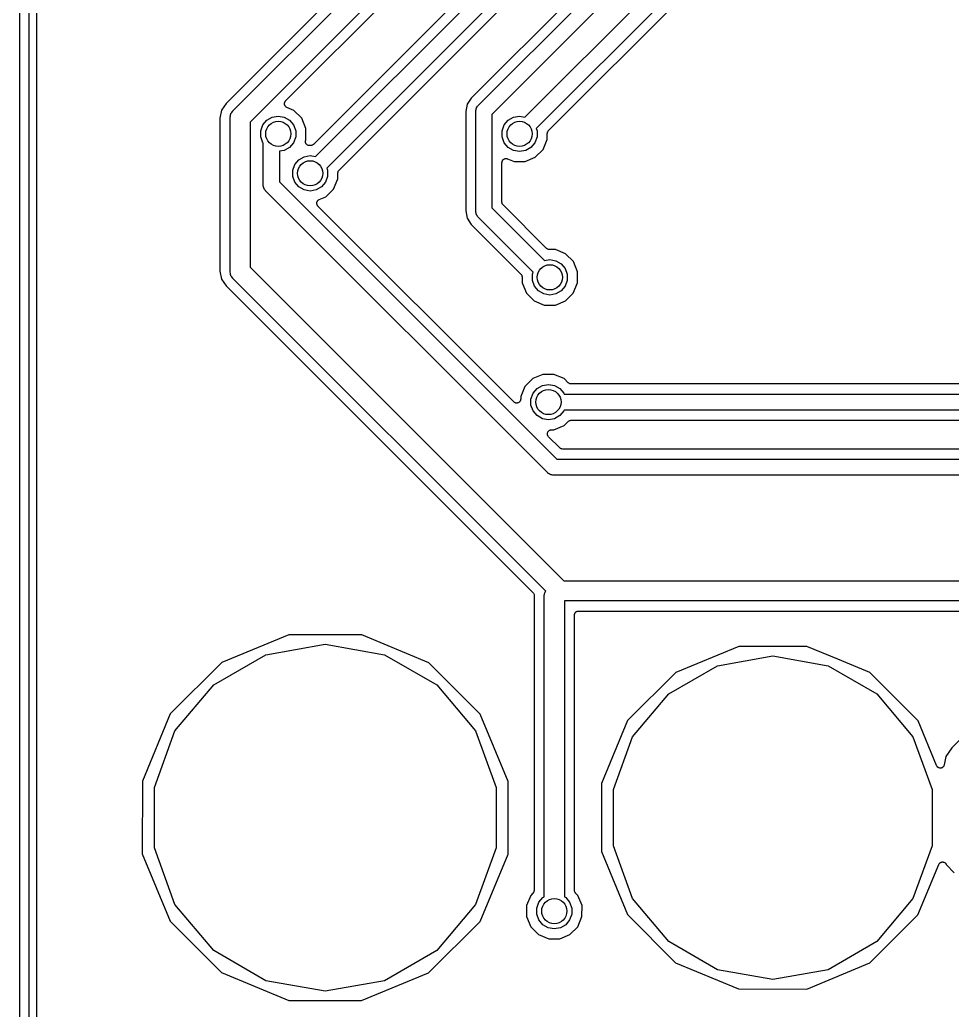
# Model space of a CAD drawing. Extents: x 51 to 137, y -158 to -25.
# Drawn here: x 50.69 to 74.19, y -116.47 to -91.5 of the extents above; entities that cross this region are included whole.
import ezdxf

# ---------------------------------------------------------------- set-up
doc = ezdxf.new("R2010")
doc.units = 0
doc.header["$MEASUREMENT"] = 0
doc.layers.add('BLACK', color=7, linetype='CONTINUOUS')

msp = doc.modelspace()

# ---------------------------------------------------------------- linework, layer by layer
at = {"layer": 'Black'}
for p, q in [((50.6857, -119.921), (50.6857, -28.1813)), ((50.9143, -28.1913), (50.9143, -119.916)), ((51.1175, -119.88), (51.1175, -28.2226)), ((60.3234, -89.1663), (55.8872, -93.6025)), ((56.0597, -93.7892), (60.5968, -89.2521)), ((60.8666, -89.7007), (56.4933, -94.074)), ((57.3867, -93.5398), (60.9071, -90.0194)), ((62.7111, -90.0138), (58.0865, -94.6384)), ((58.1398, -94.9443), (62.9949, -90.0892)), ((63.3418, -90.3171), (58.4243, -95.2345)), ((63.4203, -93.9488), (67.1984, -90.1707)), ((58.7331, -95.285), (63.5143, -90.5038)), ((67.4263, -90.5176), (63.7048, -94.239)), ((64.6586, -90.8776), (62.067, -93.4692)), ((64.0136, -94.2895), (67.5017, -90.8014)), ((62.2395, -93.6559), (64.9424, -90.953)), ((65.2893, -91.1809), (62.5864, -93.8838)), ((55.8872, -93.6025), (55.7718, -93.7752)), ((57.3573, -93.6028), (57.3591, -93.5963)), ((57.3583, -93.6138), (57.3573, -93.6028)), ((57.3578, -93.6248), (57.3583, -93.6138)), ((57.3598, -93.6312), (57.3578, -93.6248)), ((57.3591, -93.5963), (57.3594, -93.5896)), ((57.3594, -93.5896), (57.3636, -93.5794)), ((57.3604, -93.6379), (57.3598, -93.6312)), ((57.3636, -93.5794), (57.3665, -93.5687)), ((57.3665, -93.5687), (57.3703, -93.5632)), ((57.3703, -93.5632), (57.3729, -93.557)), ((57.3729, -93.557), (57.3804, -93.5488)), ((57.3804, -93.5488), (57.3867, -93.5398)), ((61.9626, -93.6254), (61.926, -93.8096)), ((62.067, -93.4692), (61.9626, -93.6254)), ((55.7718, -93.7752), (55.7313, -93.9788)), ((55.9949, -93.9146), (56.0006, -93.8819)), ((56.0006, -93.8819), (56.0062, -93.8722)), ((56.0062, -93.8722), (56.0091, -93.8615)), ((56.0091, -93.8615), (56.0281, -93.8343)), ((56.0281, -93.8343), (56.0447, -93.8055)), ((56.0447, -93.8055), (56.0533, -93.7983)), ((56.0533, -93.7983), (56.0597, -93.7892)), ((57.3651, -93.6479), (57.3604, -93.6379)), ((57.3684, -93.6585), (57.3651, -93.6479)), ((57.3725, -93.6638), (57.3684, -93.6585)), ((57.3753, -93.6699), (57.3725, -93.6638)), ((57.3831, -93.6777), (57.3753, -93.6699)), ((57.3899, -93.6865), (57.3831, -93.6777)), ((57.3955, -93.6901), (57.3899, -93.6865)), ((57.4003, -93.6949), (57.3955, -93.6901)), ((57.4103, -93.6995), (57.4003, -93.6949)), ((57.4196, -93.7055), (57.4103, -93.6995)), ((57.5976, -93.7794), (57.4196, -93.7055)), ((57.7939, -93.976), (57.5976, -93.7794)), ((61.926, -93.8096), (61.926, -96.3148)), ((62.18, -93.7996), (62.1816, -93.7908)), ((62.18, -96.3248), (62.18, -93.7996)), ((62.1808, -93.7819), (62.1876, -93.7563)), ((62.1816, -93.7908), (62.1808, -93.7819)), ((62.1876, -93.7563), (62.1923, -93.7301)), ((62.1923, -93.7301), (62.1967, -93.7224)), ((62.1967, -93.7224), (62.199, -93.7137)), ((62.199, -93.7137), (62.2143, -93.692)), ((62.2143, -93.692), (62.2275, -93.669)), ((62.2275, -93.669), (62.2344, -93.6632)), ((62.2344, -93.6632), (62.2395, -93.6559)), ((62.5864, -93.8838), (62.5864, -96.2406)), ((55.7313, -93.9788), (55.7313, -97.8305)), ((55.9853, -93.9688), (55.9872, -93.9578)), ((55.9853, -97.8405), (55.9853, -93.9688)), ((55.9863, -93.9467), (55.9949, -93.9146)), ((55.9872, -93.9578), (55.9863, -93.9467)), ((56.4933, -94.074), (56.4933, -97.7353)), ((56.815, -94.1481), (56.9146, -94.0294)), ((56.9146, -94.0294), (57.0488, -93.9519)), ((57.0488, -93.9519), (57.2014, -93.925)), ((57.2014, -93.925), (57.354, -93.9519)), ((57.354, -93.9519), (57.4882, -94.0294)), ((57.4882, -94.0294), (57.5878, -94.1481)), ((57.9, -94.2329), (57.7939, -93.976)), ((62.8989, -94.1481), (62.9985, -94.0294)), ((62.9985, -94.0294), (63.1327, -93.9519)), ((63.1327, -93.9519), (63.2853, -93.925)), ((63.2853, -93.925), (63.4203, -93.9488)), ((56.762, -94.2937), (56.815, -94.1481)), ((56.762, -94.4487), (56.762, -94.2937)), ((57.5878, -94.1481), (57.6408, -94.2937)), ((57.6408, -94.2937), (57.6408, -94.4487)), ((57.8998, -94.5107), (57.9, -94.2329)), ((62.8459, -94.2937), (62.8989, -94.1481)), ((62.8459, -94.4487), (62.8459, -94.2937)), ((63.7048, -94.239), (63.7247, -94.2937)), ((63.7247, -94.2937), (63.7247, -94.4487)), ((63.9837, -94.5107), (63.9838, -94.3613)), ((63.9838, -94.3613), (63.9846, -94.3569)), ((63.9842, -94.3525), (63.9876, -94.3396)), ((63.9846, -94.3569), (63.9842, -94.3525)), ((63.9876, -94.3396), (63.99, -94.3265)), ((63.99, -94.3265), (63.9922, -94.3227)), ((63.9922, -94.3227), (63.9933, -94.3184)), ((63.9933, -94.3184), (64.001, -94.3075)), ((64.001, -94.3075), (64.0076, -94.296)), ((64.0076, -94.296), (64.011, -94.2931)), ((64.011, -94.2931), (64.0136, -94.2895)), ((56.815, -94.5943), (56.762, -94.4487)), ((56.8228, -94.6036), (56.815, -94.5943)), ((56.8228, -95.6634), (56.8228, -94.6036)), ((57.5878, -94.5943), (57.4882, -94.713)), ((57.6408, -94.4487), (57.5878, -94.5943)), ((57.8851, -94.5621), (57.8866, -94.5555)), ((57.8865, -94.5731), (57.8851, -94.5621)), ((57.8865, -94.5841), (57.8865, -94.5731)), ((57.8888, -94.5904), (57.8865, -94.5841)), ((57.8866, -94.5489), (57.8904, -94.5384)), ((57.8866, -94.5555), (57.8866, -94.5489)), ((57.8897, -94.597), (57.8888, -94.5904)), ((57.8948, -94.6069), (57.8897, -94.597)), ((57.8904, -94.5384), (57.8928, -94.5276)), ((57.8928, -94.5276), (57.8998, -94.5107)), ((57.8986, -94.6173), (57.8948, -94.6069)), ((57.9029, -94.6224), (57.8986, -94.6173)), ((57.9059, -94.6284), (57.9029, -94.6224)), ((57.9141, -94.6359), (57.9059, -94.6284)), ((62.8989, -94.5943), (62.8459, -94.4487)), ((62.9985, -94.713), (62.8989, -94.5943)), ((63.6717, -94.5943), (63.5721, -94.713)), ((63.7247, -94.4487), (63.6717, -94.5943)), ((63.8771, -94.7674), (63.9837, -94.5107)), ((57.354, -94.7905), (57.2292, -94.8125)), ((57.2292, -94.8125), (57.2292, -95.5792)), ((57.4882, -94.713), (57.354, -94.7905)), ((57.9212, -94.6444), (57.9141, -94.6359)), ((57.927, -94.6477), (57.9212, -94.6444)), ((57.9319, -94.6522), (57.927, -94.6477)), ((57.9422, -94.6565), (57.9319, -94.6522)), ((57.9518, -94.662), (57.9422, -94.6565)), ((57.9584, -94.6632), (57.9518, -94.662)), ((57.9645, -94.6658), (57.9584, -94.6632)), ((57.9756, -94.6662), (57.9645, -94.6658)), ((57.9865, -94.6682), (57.9756, -94.6662)), ((58.0145, -94.6682), (57.9865, -94.6682)), ((58.019, -94.6674), (58.0145, -94.6682)), ((58.0235, -94.6678), (58.019, -94.6674)), ((58.0363, -94.6644), (58.0235, -94.6678)), ((58.0493, -94.6621), (58.0363, -94.6644)), ((58.0532, -94.6599), (58.0493, -94.6621)), ((58.0576, -94.6587), (58.0532, -94.6599)), ((58.0684, -94.6511), (58.0576, -94.6587)), ((58.0799, -94.6445), (58.0684, -94.6511)), ((58.0828, -94.641), (58.0799, -94.6445)), ((58.0865, -94.6384), (58.0828, -94.641)), ((63.1327, -94.7905), (62.9985, -94.713)), ((63.2853, -94.8174), (63.1327, -94.7905)), ((63.4379, -94.7905), (63.2853, -94.8174)), ((63.5721, -94.713), (63.4379, -94.7905)), ((63.6805, -94.9637), (63.8771, -94.7674)), ((57.6184, -95.1436), (57.718, -95.0249)), ((57.718, -95.0249), (57.8522, -94.9474)), ((57.8522, -94.9474), (58.0048, -94.9205)), ((58.0048, -94.9205), (58.1398, -94.9443)), ((62.8404, -95.095), (62.8423, -95.084)), ((62.8404, -96.0933), (62.8404, -95.095)), ((62.8423, -95.084), (62.8428, -95.0729)), ((62.8428, -95.0729), (62.8454, -95.0668)), ((62.8454, -95.0668), (62.8465, -95.0602)), ((62.8465, -95.0602), (62.8521, -95.0506)), ((62.8521, -95.0506), (62.8564, -95.0403)), ((62.8564, -95.0403), (62.8608, -95.0354)), ((62.8608, -95.0354), (62.8642, -95.0297)), ((62.8642, -95.0297), (62.8727, -95.0225)), ((62.8727, -95.0225), (62.8802, -95.0143)), ((62.8802, -95.0143), (62.8861, -95.0113)), ((62.8861, -95.0113), (62.8912, -95.007)), ((62.8912, -95.007), (62.9017, -95.0032)), ((62.9017, -95.0032), (62.9115, -94.9981)), ((62.9115, -94.9981), (62.9181, -94.9972)), ((62.9181, -94.9972), (62.9244, -94.9949)), ((62.9244, -94.9949), (62.9355, -94.9949)), ((62.9355, -94.9949), (62.9465, -94.9935)), ((62.9465, -94.9935), (62.953, -94.9949)), ((62.953, -94.9949), (62.9596, -94.9949)), ((62.9596, -94.9949), (62.9701, -94.9987)), ((62.9701, -94.9987), (62.981, -95.0012)), ((62.981, -95.0012), (63.1457, -95.0696)), ((63.1457, -95.0696), (63.4236, -95.0698)), ((63.4236, -95.0698), (63.6805, -94.9637)), ((57.5654, -95.2892), (57.6184, -95.1436)), ((57.5654, -95.4442), (57.5654, -95.2892)), ((58.4243, -95.2345), (58.4442, -95.2892)), ((58.4442, -95.2892), (58.4442, -95.4442)), ((58.7032, -95.5062), (58.7033, -95.3568)), ((58.7033, -95.3568), (58.7041, -95.3524)), ((58.7037, -95.348), (58.7071, -95.3351)), ((58.7041, -95.3524), (58.7037, -95.348)), ((58.7071, -95.3351), (58.7095, -95.322)), ((58.7095, -95.322), (58.7117, -95.3182)), ((58.7117, -95.3182), (58.7128, -95.3139)), ((58.7128, -95.3139), (58.7205, -95.303)), ((58.7205, -95.303), (58.7271, -95.2915)), ((58.7271, -95.2915), (58.7305, -95.2886)), ((58.7305, -95.2886), (58.7331, -95.285)), ((57.2292, -95.5792), (64.2219, -102.572)), ((57.6184, -95.5898), (57.5654, -95.4442)), ((57.718, -95.7085), (57.6184, -95.5898)), ((58.3912, -95.5898), (58.2916, -95.7085)), ((58.4442, -95.4442), (58.3912, -95.5898)), ((58.5966, -95.7629), (58.7032, -95.5062)), ((56.8244, -95.6722), (56.8228, -95.6634)), ((56.8236, -95.6811), (56.8244, -95.6722)), ((56.8304, -95.7067), (56.8236, -95.6811)), ((56.8351, -95.7329), (56.8304, -95.7067)), ((56.8395, -95.7406), (56.8351, -95.7329)), ((56.8418, -95.7493), (56.8395, -95.7406)), ((56.8571, -95.771), (56.8418, -95.7493)), ((56.8703, -95.794), (56.8571, -95.771)), ((56.8772, -95.7998), (56.8703, -95.794)), ((56.8823, -95.8071), (56.8772, -95.7998)), ((63.994, -102.919), (56.8823, -95.8071)), ((57.8522, -95.786), (57.718, -95.7085)), ((58.0048, -95.8129), (57.8522, -95.786)), ((58.1574, -95.786), (58.0048, -95.8129)), ((58.2916, -95.7085), (58.1574, -95.786)), ((58.4, -95.9592), (58.5966, -95.7629)), ((58.1728, -96.13), (58.1738, -96.1189)), ((58.1745, -96.1364), (58.1728, -96.13)), ((58.1733, -96.1078), (58.1753, -96.1015)), ((58.1738, -96.1189), (58.1733, -96.1078)), ((58.1753, -96.1015), (58.1759, -96.0949)), ((58.1759, -96.0949), (58.1806, -96.0848)), ((58.1806, -96.0848), (58.1839, -96.0742)), ((58.1839, -96.0742), (58.188, -96.0689)), ((58.188, -96.0689), (58.1908, -96.0629)), ((58.1908, -96.0629), (58.1987, -96.055)), ((58.1987, -96.055), (58.2055, -96.0462)), ((58.2055, -96.0462), (58.2111, -96.0426)), ((58.2111, -96.0426), (58.2158, -96.0379)), ((58.2158, -96.0379), (58.2258, -96.0332)), ((58.2258, -96.0332), (58.2352, -96.0273)), ((58.2352, -96.0273), (58.4, -95.9592)), ((62.8412, -96.0977), (62.8404, -96.0933)), ((62.8408, -96.1022), (62.8412, -96.0977)), ((62.8442, -96.115), (62.8408, -96.1022)), ((62.8465, -96.1281), (62.8442, -96.115)), ((62.8488, -96.132), (62.8465, -96.1281)), ((62.8499, -96.1363), (62.8488, -96.132)), ((58.1748, -96.1431), (58.1745, -96.1364)), ((58.1791, -96.1533), (58.1748, -96.1431)), ((58.1819, -96.1641), (58.1791, -96.1533)), ((58.1858, -96.1695), (58.1819, -96.1641)), ((58.1883, -96.1757), (58.1858, -96.1695)), ((58.1958, -96.1839), (58.1883, -96.1757)), ((58.2022, -96.193), (58.1958, -96.1839)), ((63.1395, -101.13), (58.2022, -96.193)), ((61.926, -96.3148), (61.9626, -96.499)), ((62.1816, -96.3336), (62.18, -96.3248)), ((62.1808, -96.3425), (62.1816, -96.3336)), ((62.1876, -96.3681), (62.1808, -96.3425)), ((62.1923, -96.3943), (62.1876, -96.3681)), ((62.5864, -96.2406), (63.9126, -97.5668)), ((62.8575, -96.1471), (62.8499, -96.1363)), ((62.8642, -96.1586), (62.8575, -96.1471)), ((62.8676, -96.1615), (62.8642, -96.1586)), ((62.8702, -96.1652), (62.8676, -96.1615)), ((63.9659, -97.2609), (62.8702, -96.1652)), ((61.9626, -96.499), (61.9631, -96.4997)), ((61.9631, -96.4997), (61.9631, -96.4997)), ((61.9631, -96.4997), (61.9631, -96.4997)), ((61.9631, -96.4997), (62.067, -96.6552)), ((62.1967, -96.402), (62.1923, -96.3943)), ((62.199, -96.4107), (62.1967, -96.402)), ((62.2143, -96.4324), (62.199, -96.4107)), ((62.2275, -96.4554), (62.2143, -96.4324)), ((62.2344, -96.4612), (62.2275, -96.4554)), ((62.2395, -96.4685), (62.2344, -96.4612)), ((63.6281, -97.857), (62.2395, -96.4685)), ((62.067, -96.6552), (63.3194, -97.9075)), ((63.9695, -97.2635), (63.9659, -97.2609)), ((63.9724, -97.2669), (63.9695, -97.2635)), ((63.9839, -97.2735), (63.9724, -97.2669)), ((63.9948, -97.2812), (63.9839, -97.2735)), ((63.9991, -97.2823), (63.9948, -97.2812)), ((64.0029, -97.2845), (63.9991, -97.2823)), ((64.016, -97.2869), (64.0029, -97.2845)), ((64.0289, -97.2903), (64.016, -97.2869)), ((64.0333, -97.2899), (64.0289, -97.2903)), ((64.0377, -97.2907), (64.0333, -97.2899)), ((64.1871, -97.2908), (64.0377, -97.2907)), ((64.4438, -97.3974), (64.1871, -97.2908)), ((63.9126, -97.5668), (64.0476, -97.543)), ((64.0476, -97.543), (64.2002, -97.5699)), ((64.2002, -97.5699), (64.3344, -97.6474)), ((64.6401, -97.594), (64.4438, -97.3974)), ((64.7462, -97.8509), (64.6401, -97.594)), ((55.7313, -97.8305), (55.7718, -98.0341)), ((55.9872, -97.8515), (55.9853, -97.8405)), ((55.9863, -97.8626), (55.9872, -97.8515)), ((55.9949, -97.8947), (55.9863, -97.8626)), ((56.4933, -97.7353), (64.3985, -105.64)), ((63.6082, -97.9117), (63.6281, -97.857)), ((64.3344, -97.6474), (64.434, -97.7661)), ((64.434, -97.7661), (64.487, -97.9117)), ((64.746, -98.1287), (64.7462, -97.8509)), ((55.7718, -98.0341), (55.8872, -98.2068)), ((56.0006, -97.9274), (55.9949, -97.8947)), ((56.0062, -97.9371), (56.0006, -97.9274)), ((56.0091, -97.9478), (56.0062, -97.9371)), ((56.0281, -97.975), (56.0091, -97.9478)), ((56.0447, -98.0038), (56.0281, -97.975)), ((56.0533, -98.0109), (56.0447, -98.0038)), ((56.0597, -98.0201), (56.0533, -98.0109)), ((63.9422, -105.903), (56.0597, -98.0201)), ((63.3194, -97.9075), (63.3219, -97.9112)), ((63.3219, -97.9112), (63.3254, -97.9141)), ((63.3254, -97.9141), (63.332, -97.9256)), ((63.332, -97.9256), (63.3396, -97.9364)), ((63.3396, -97.9364), (63.3408, -97.9408)), ((63.3408, -97.9408), (63.343, -97.9447)), ((63.343, -97.9447), (63.3453, -97.9577)), ((63.3453, -97.9577), (63.3487, -97.9705)), ((63.3487, -97.9705), (63.3483, -97.975)), ((63.3483, -97.975), (63.3491, -97.9795)), ((63.3491, -97.9795), (63.349, -98.1275)), ((63.349, -98.1275), (63.4551, -98.3844)), ((63.6082, -98.0667), (63.6082, -97.9117)), ((63.6612, -98.2123), (63.6082, -98.0667)), ((64.487, -98.0667), (64.434, -98.2123)), ((64.487, -97.9117), (64.487, -98.0667)), ((64.6394, -98.3854), (64.746, -98.1287)), ((55.8872, -98.2068), (63.6243, -105.944)), ((63.7608, -98.331), (63.6612, -98.2123)), ((63.895, -98.4085), (63.7608, -98.331)), ((64.3344, -98.331), (64.2002, -98.4085)), ((64.434, -98.2123), (64.3344, -98.331)), ((63.4551, -98.3844), (63.6514, -98.581)), ((63.6514, -98.581), (63.908, -98.6876)), ((64.0476, -98.4354), (63.895, -98.4085)), ((64.2002, -98.4085), (64.0476, -98.4354)), ((64.1859, -98.6878), (64.4428, -98.5817)), ((64.4428, -98.5817), (64.6394, -98.3854)), ((63.908, -98.6876), (64.1859, -98.6878)), ((63.6162, -100.542), (63.4196, -100.738)), ((63.8731, -100.436), (63.6162, -100.542)), ((64.1509, -100.436), (63.8731, -100.436)), ((64.4076, -100.543), (64.1509, -100.436)), ((64.5122, -100.647), (64.4076, -100.543)), ((63.4196, -100.738), (63.313, -100.995)), ((63.625, -100.911), (63.7246, -100.793)), ((63.7246, -100.793), (63.8588, -100.715)), ((63.8588, -100.715), (64.0114, -100.688)), ((64.0114, -100.688), (64.164, -100.715)), ((64.164, -100.715), (64.2982, -100.793)), ((64.2982, -100.793), (64.3978, -100.911)), ((64.5159, -100.65), (64.5122, -100.647)), ((64.5188, -100.654), (64.5159, -100.65)), ((64.5302, -100.66), (64.5188, -100.654)), ((64.5411, -100.668), (64.5302, -100.66)), ((64.5454, -100.669), (64.5411, -100.668)), ((64.5494, -100.671), (64.5454, -100.669)), ((64.5624, -100.673), (64.5494, -100.671)), ((64.5752, -100.677), (64.5624, -100.673)), ((64.5797, -100.677), (64.5752, -100.677)), ((64.5841, -100.677), (64.5797, -100.677)), ((87.4004, -100.677), (64.5841, -100.677)), ((63.2891, -101.124), (63.279, -101.132)), ((63.2914, -101.12), (63.2891, -101.124)), ((63.2946, -101.117), (63.2914, -101.12)), ((63.3002, -101.105), (63.2946, -101.117)), ((63.3068, -101.093), (63.3002, -101.105)), ((63.3076, -101.089), (63.3068, -101.093)), ((63.3095, -101.085), (63.3076, -101.089)), ((63.3107, -101.072), (63.3095, -101.085)), ((63.313, -101.059), (63.3107, -101.072)), ((63.313, -100.995), (63.313, -101.059)), ((63.572, -101.057), (63.625, -100.911)), ((63.572, -101.212), (63.572, -101.057)), ((64.3978, -100.911), (64.4051, -100.931)), ((64.4051, -100.931), (87.5477, -100.931)), ((63.1504, -101.138), (63.1395, -101.13)), ((63.1605, -101.146), (63.1504, -101.138)), ((63.1647, -101.148), (63.1605, -101.146)), ((63.1684, -101.151), (63.1647, -101.148)), ((63.1812, -101.154), (63.1684, -101.151)), ((63.1936, -101.159), (63.1812, -101.154)), ((63.1981, -101.159), (63.1936, -101.159)), ((63.2025, -101.16), (63.1981, -101.159)), ((63.2157, -101.159), (63.2025, -101.16)), ((63.2289, -101.159), (63.2157, -101.159)), ((63.2332, -101.157), (63.2289, -101.159)), ((63.2377, -101.157), (63.2332, -101.157)), ((63.2497, -101.151), (63.2377, -101.157)), ((63.2621, -101.147), (63.2497, -101.151)), ((63.2655, -101.144), (63.2621, -101.147)), ((63.2696, -101.142), (63.2655, -101.144)), ((63.279, -101.132), (63.2696, -101.142)), ((63.625, -101.358), (63.572, -101.212)), ((63.7246, -101.476), (63.625, -101.358)), ((64.3978, -101.358), (64.2982, -101.476)), ((64.4051, -101.338), (64.3978, -101.358)), ((87.6319, -101.338), (64.4051, -101.338)), ((63.8588, -101.554), (63.7246, -101.476)), ((64.0114, -101.581), (63.8588, -101.554)), ((64.164, -101.554), (64.0114, -101.581)), ((64.2982, -101.476), (64.164, -101.554)), ((64.4066, -101.727), (64.5123, -101.621)), ((64.5123, -101.621), (64.516, -101.619)), ((64.516, -101.619), (64.5188, -101.615)), ((64.5188, -101.615), (64.5303, -101.609)), ((64.5303, -101.609), (64.5413, -101.601)), ((64.5413, -101.601), (64.5455, -101.6)), ((64.5455, -101.6), (64.5494, -101.598)), ((64.5494, -101.598), (64.5625, -101.596)), ((64.5625, -101.596), (64.5754, -101.592)), ((64.5754, -101.592), (64.5798, -101.592)), ((64.5798, -101.592), (64.5841, -101.592)), ((64.5841, -101.592), (87.6219, -101.592)), ((64.0043, -101.876), (64.0137, -101.867)), ((64.0137, -101.867), (64.0223, -101.857)), ((64.0223, -101.857), (64.0261, -101.855)), ((64.0261, -101.855), (64.0293, -101.851)), ((64.0293, -101.851), (64.0413, -101.846)), ((64.0413, -101.846), (64.0529, -101.839)), ((64.0529, -101.839), (64.0572, -101.838)), ((64.0572, -101.838), (64.0612, -101.837)), ((64.0612, -101.837), (64.0745, -101.835)), ((64.0745, -101.835), (64.0876, -101.833)), ((64.0876, -101.833), (64.1497, -101.833)), ((64.1497, -101.833), (64.4066, -101.727)), ((63.9863, -101.944), (63.9875, -101.93)), ((63.9875, -101.948), (63.9863, -101.944)), ((63.9875, -101.917), (63.989, -101.913)), ((63.9875, -101.93), (63.9875, -101.917)), ((63.9875, -101.952), (63.9875, -101.948)), ((63.992, -101.965), (63.9875, -101.952)), ((63.989, -101.913), (63.9894, -101.908)), ((63.9894, -101.908), (63.995, -101.896)), ((63.9954, -101.978), (63.992, -101.965)), ((63.995, -101.896), (63.9996, -101.884)), ((63.998, -101.981), (63.9954, -101.978)), ((63.9995, -101.985), (63.998, -101.981)), ((64.008, -101.996), (63.9995, -101.985)), ((63.9996, -101.884), (64.0024, -101.88)), ((64.0024, -101.88), (64.0043, -101.876)), ((64.0157, -102.007), (64.008, -101.996)), ((64.2973, -102.288), (64.0157, -102.007)), ((64.301, -102.291), (64.2973, -102.288)), ((64.3039, -102.294), (64.301, -102.291)), ((64.3153, -102.301), (64.3039, -102.294)), ((64.3262, -102.308), (64.3153, -102.301)), ((64.3305, -102.31), (64.3262, -102.308)), ((64.3344, -102.312), (64.3305, -102.31)), ((64.3475, -102.314), (64.3344, -102.312)), ((64.3603, -102.318), (64.3475, -102.314)), ((64.3648, -102.317), (64.3603, -102.318)), ((64.3692, -102.318), (64.3648, -102.317)), ((92.8852, -102.318), (64.3692, -102.318)), ((64.2219, -102.572), (92.8952, -102.572)), ((64.0013, -102.924), (63.994, -102.919)), ((64.0071, -102.931), (64.0013, -102.924)), ((64.0301, -102.944), (64.0071, -102.931)), ((64.0518, -102.959), (64.0301, -102.944)), ((64.0605, -102.962), (64.0518, -102.959)), ((64.0682, -102.966), (64.0605, -102.962)), ((64.0943, -102.971), (64.0682, -102.966)), ((64.12, -102.978), (64.0943, -102.971)), ((64.1289, -102.977), (64.12, -102.978)), ((64.1377, -102.978), (64.1289, -102.977)), ((92.811, -102.978), (64.1377, -102.978)), ((64.3985, -105.64), (88.3345, -105.64)), ((63.6243, -105.944), (63.6326, -105.956)), ((63.6326, -105.956), (63.6415, -105.967)), ((63.6415, -105.967), (63.6426, -105.97)), ((63.6426, -105.97), (63.6446, -105.973)), ((63.6446, -105.973), (63.6483, -105.987)), ((63.6483, -105.987), (63.6529, -106)), ((63.6521, -106.036), (63.6516, -106.038)), ((63.6516, -106.038), (63.6516, -113.446)), ((63.6524, -106.021), (63.6521, -106.036)), ((63.6537, -106.007), (63.6524, -106.021)), ((63.6529, -106), (63.6528, -106.004)), ((63.6528, -106.004), (63.6537, -106.007)), ((63.9056, -106.028), (63.9075, -106.017)), ((63.9056, -113.607), (63.9056, -106.028)), ((63.9066, -106.006), (63.9152, -105.974)), ((63.9075, -106.017), (63.9066, -106.006)), ((63.9152, -105.974), (63.9209, -105.941)), ((63.9209, -105.941), (63.9265, -105.932)), ((63.9265, -105.932), (63.9294, -105.921)), ((63.9294, -105.921), (63.9422, -105.903)), ((88.4397, -106.148), (64.4136, -106.148)), ((64.4136, -106.148), (64.4136, -113.607)), ((64.6676, -106.504), (64.6691, -106.495)), ((64.6676, -113.446), (64.6676, -106.504)), ((64.6691, -106.486), (64.6722, -106.478)), ((64.6691, -106.495), (64.6691, -106.486)), ((64.6722, -106.478), (64.6737, -106.469)), ((64.6737, -106.469), (64.6782, -106.462)), ((64.6782, -106.462), (64.6812, -106.453)), ((64.6812, -106.453), (64.6869, -106.446)), ((64.6869, -106.446), (64.6914, -106.439)), ((64.6914, -106.439), (64.6982, -106.433)), ((64.6982, -106.433), (64.7039, -106.426)), ((64.7039, -106.426), (64.7116, -106.422)), ((64.7116, -106.422), (64.7184, -106.416)), ((64.7184, -106.416), (64.7268, -106.413)), ((64.7268, -106.413), (64.7345, -106.409)), ((64.7345, -106.409), (64.7432, -106.407)), ((64.7432, -106.407), (64.7516, -106.404)), ((64.7516, -106.404), (64.7604, -106.404)), ((64.7604, -106.404), (64.7692, -106.402)), ((64.7692, -106.402), (88.4297, -106.402)), ((57.4714, -107.002), (55.7764, -107.702)), ((59.3054, -107.004), (57.4714, -107.002)), ((60.9992, -107.707), (59.3054, -107.004)), ((56.8888, -107.504), (58.3844, -107.24)), ((58.3844, -107.24), (59.88, -107.504)), ((68.812, -107.294), (67.2243, -107.95)), ((70.5298, -107.296), (68.812, -107.294)), ((71.3106, -107.62), (70.5298, -107.296)), ((55.5737, -108.263), (56.8888, -107.504)), ((59.88, -107.504), (61.1951, -108.263)), ((68.2718, -107.78), (69.6671, -107.533)), ((69.6671, -107.533), (71.0624, -107.78)), ((55.7764, -107.702), (54.4784, -108.998)), ((62.2949, -109.005), (60.9992, -107.707)), ((67.0448, -108.488), (68.2718, -107.78)), ((71.0624, -107.78), (72.2894, -108.488)), ((72.1162, -107.955), (71.3106, -107.62)), ((71.3106, -107.62), (71.3106, -107.62)), ((71.3106, -107.62), (71.3106, -107.62)), ((67.2243, -107.95), (66.0086, -109.164)), ((73.3299, -109.17), (72.1162, -107.955)), ((54.5975, -109.427), (55.5737, -108.263)), ((61.1951, -108.263), (62.1713, -109.427)), ((66.1341, -109.573), (67.0448, -108.488)), ((72.2894, -108.488), (73.2001, -109.573)), ((54.4784, -108.998), (53.7751, -110.692)), ((62.9953, -110.7), (62.2949, -109.005)), ((66.0086, -109.164), (65.3499, -110.75)), ((73.7967, -110.3), (73.3299, -109.17)), ((54.0781, -110.854), (54.5975, -109.427)), ((62.1713, -109.427), (62.6907, -110.854)), ((65.6496, -110.905), (66.1341, -109.573)), ((73.2001, -109.573), (73.6846, -110.905)), ((74.6287, -109.403), (74.1798, -109.852)), ((74.1798, -109.852), (74.0314, -110.074)), ((74.0314, -110.074), (73.9903, -110.281)), ((73.7997, -110.305), (73.7967, -110.3)), ((73.8015, -110.31), (73.7997, -110.305)), ((73.8091, -110.32), (73.8015, -110.31)), ((73.8157, -110.33), (73.8091, -110.32)), ((73.8201, -110.333), (73.8157, -110.33)), ((73.8236, -110.338), (73.8201, -110.333)), ((73.834, -110.344), (73.8236, -110.338)), ((73.8436, -110.351), (73.834, -110.344)), ((73.849, -110.353), (73.8436, -110.351)), ((73.8538, -110.356), (73.849, -110.353)), ((73.8657, -110.358), (73.8538, -110.356)), ((73.8773, -110.362), (73.8657, -110.358)), ((73.8829, -110.362), (73.8773, -110.362)), ((73.8884, -110.363), (73.8829, -110.362)), ((73.9004, -110.361), (73.8884, -110.363)), ((73.9125, -110.361), (73.9004, -110.361)), ((73.9177, -110.358), (73.9125, -110.361)), ((73.9233, -110.358), (73.9177, -110.358)), ((73.9339, -110.352), (73.9233, -110.358)), ((73.9451, -110.347), (73.9339, -110.352)), ((73.9493, -110.343), (73.9451, -110.347)), ((73.9542, -110.341), (73.9493, -110.343)), ((73.9622, -110.331), (73.9542, -110.341)), ((73.9712, -110.323), (73.9622, -110.331)), ((73.9738, -110.318), (73.9712, -110.323)), ((73.9775, -110.314), (73.9738, -110.318)), ((73.9819, -110.303), (73.9775, -110.314)), ((73.9875, -110.292), (73.9819, -110.303)), ((73.9882, -110.286), (73.9875, -110.292)), ((73.9903, -110.281), (73.9882, -110.286)), ((53.7751, -110.692), (53.7735, -112.526)), ((54.0781, -112.372), (54.0781, -110.854)), ((62.6907, -110.854), (62.6907, -112.372)), ((62.9937, -112.534), (62.9953, -110.7)), ((65.3499, -110.75), (65.3484, -112.468)), ((65.6496, -112.321), (65.6496, -110.905)), ((73.6846, -110.905), (73.6846, -112.321)), ((66.1341, -113.653), (65.6496, -112.321)), ((73.6846, -112.321), (73.2001, -113.653)), ((53.7735, -112.526), (54.4739, -114.221)), ((54.5975, -113.799), (54.0781, -112.372)), ((62.6907, -112.372), (62.1713, -113.799)), ((62.2904, -114.228), (62.9937, -112.534)), ((65.3484, -112.468), (66.0043, -114.056)), ((73.3256, -114.062), (73.8537, -112.79)), ((73.8537, -112.79), (73.8608, -112.779)), ((73.8608, -112.779), (73.867, -112.767)), ((73.867, -112.767), (73.8703, -112.764)), ((73.8703, -112.764), (73.8727, -112.761)), ((73.8727, -112.761), (73.8832, -112.753)), ((73.8832, -112.753), (73.893, -112.744)), ((73.893, -112.744), (73.8971, -112.742)), ((73.8971, -112.742), (73.9007, -112.739)), ((73.9007, -112.739), (73.9133, -112.735)), ((73.9133, -112.735), (73.9256, -112.73)), ((73.9256, -112.73), (73.9301, -112.73)), ((73.9301, -112.73), (73.9343, -112.729)), ((73.9343, -112.729), (73.9476, -112.729)), ((73.9476, -112.729), (73.9609, -112.729)), ((73.9609, -112.729), (73.9651, -112.73)), ((73.9651, -112.73), (73.9696, -112.73)), ((73.9696, -112.73), (73.9818, -112.735)), ((73.9818, -112.735), (73.9945, -112.739)), ((73.9945, -112.739), (73.998, -112.742)), ((73.998, -112.742), (74.0022, -112.744)), ((74.0022, -112.744), (74.0119, -112.753)), ((74.0119, -112.753), (74.0225, -112.761)), ((74.0225, -112.761), (74.0249, -112.765)), ((74.0249, -112.765), (74.0282, -112.768)), ((74.0282, -112.768), (74.0343, -112.779)), ((74.0343, -112.779), (74.0414, -112.791)), ((74.0414, -112.791), (74.0472, -112.805)), ((74.0472, -112.805), (74.2435, -113.001)), ((63.5677, -113.572), (63.4611, -113.828)), ((63.6218, -113.518), (63.5677, -113.572)), ((63.6244, -113.514), (63.6218, -113.518)), ((63.6278, -113.511), (63.6244, -113.514)), ((63.6344, -113.5), (63.6278, -113.511)), ((63.642, -113.489), (63.6344, -113.5)), ((63.6432, -113.484), (63.642, -113.489)), ((63.6455, -113.48), (63.6432, -113.484)), ((63.6478, -113.467), (63.6455, -113.48)), ((63.6512, -113.455), (63.6478, -113.467)), ((63.6516, -113.446), (63.6508, -113.45)), ((63.6508, -113.45), (63.6512, -113.455)), ((63.8727, -113.626), (63.9056, -113.607)), ((64.4136, -113.607), (64.4463, -113.626)), ((64.6684, -113.45), (64.6676, -113.446)), ((64.668, -113.455), (64.6684, -113.45)), ((64.6714, -113.468), (64.668, -113.455)), ((64.6737, -113.481), (64.6714, -113.468)), ((64.6759, -113.485), (64.6737, -113.481)), ((64.6771, -113.489), (64.6759, -113.485)), ((64.6847, -113.5), (64.6771, -113.489)), ((64.6914, -113.511), (64.6847, -113.5)), ((64.6948, -113.514), (64.6914, -113.511)), ((64.6973, -113.518), (64.6948, -113.514)), ((64.752, -113.573), (64.6973, -113.518)), ((64.8581, -113.829), (64.752, -113.573)), ((55.5737, -114.963), (54.5975, -113.799)), ((62.1713, -113.799), (61.1951, -114.963)), ((63.4611, -113.828), (63.4609, -114.106)), ((63.7201, -113.89), (63.7731, -113.745)), ((63.7731, -113.745), (63.8727, -113.626)), ((64.4463, -113.626), (64.5459, -113.745)), ((64.5459, -113.745), (64.5989, -113.89)), ((64.8579, -114.107), (64.8581, -113.829)), ((67.0448, -114.738), (66.1341, -113.653)), ((73.2001, -113.653), (72.2894, -114.738)), ((63.4609, -114.106), (63.567, -114.363)), ((63.7201, -114.045), (63.7201, -113.89)), ((63.7731, -114.191), (63.7201, -114.045)), ((64.5989, -114.045), (64.5459, -114.191)), ((64.5989, -113.89), (64.5989, -114.045)), ((64.7513, -114.364), (64.8579, -114.107)), ((66.0043, -114.056), (67.218, -115.271)), ((72.1099, -115.276), (73.3256, -114.062)), ((54.4739, -114.221), (55.7696, -115.519)), ((60.9924, -115.524), (62.2904, -114.228)), ((63.8727, -114.31), (63.7731, -114.191)), ((64.0069, -114.387), (63.8727, -114.31)), ((64.4463, -114.31), (64.3121, -114.387)), ((64.5459, -114.191), (64.4463, -114.31)), ((63.567, -114.363), (63.7633, -114.56)), ((63.7633, -114.56), (64.0199, -114.666)), ((64.1595, -114.414), (64.0069, -114.387)), ((64.3121, -114.387), (64.1595, -114.414)), ((64.2978, -114.666), (64.5547, -114.56)), ((64.5547, -114.56), (64.7513, -114.364)), ((64.0199, -114.666), (64.2978, -114.666)), ((68.2718, -115.446), (67.0448, -114.738)), ((72.2894, -114.738), (71.0624, -115.446)), ((56.8888, -115.722), (55.5737, -114.963)), ((61.1951, -114.963), (59.88, -115.722)), ((67.218, -115.271), (68.8044, -115.93)), ((70.5222, -115.932), (72.1099, -115.276)), ((55.7696, -115.519), (57.4634, -116.222)), ((59.2974, -116.224), (60.9924, -115.524)), ((69.6671, -115.693), (68.2718, -115.446)), ((71.0624, -115.446), (69.6671, -115.693)), ((58.3844, -115.986), (56.8888, -115.722)), ((59.88, -115.722), (58.3844, -115.986)), ((68.8044, -115.93), (70.5222, -115.932)), ((57.4634, -116.222), (59.2974, -116.224))]:
    msp.add_line(p, q, dxfattribs=at)
for centre in [(57.2014, -94.3712), (63.2853, -94.3712), (58.0048, -95.3667), (64.0476, -97.9892), (64.0114, -101.134), (64.1595, -113.968)]:
    msp.add_circle(centre, 0.3175, dxfattribs=at)

doc.saveas('drawing.dxf')
